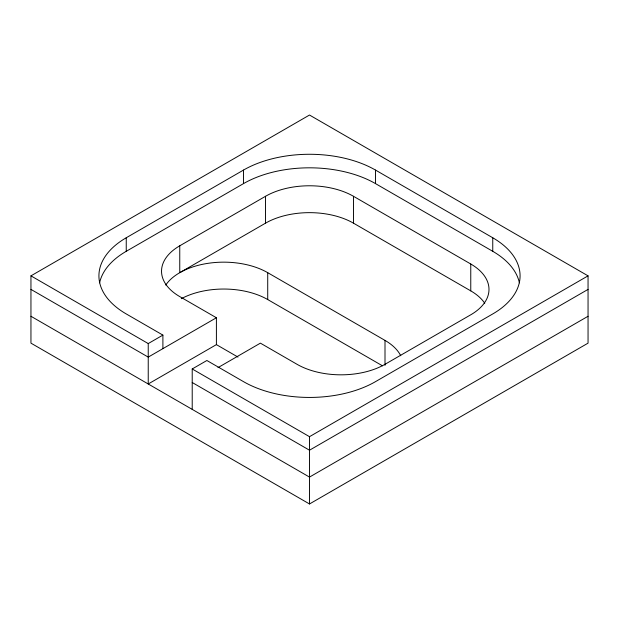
<?xml version="1.0" encoding="UTF-8"?>
<svg xmlns="http://www.w3.org/2000/svg" width="619" height="619" viewBox="0 0 619 619"><rect width="100%" height="100%" fill="white"/><g stroke="black" fill="none" stroke-linecap="round" stroke-linejoin="round"><path stroke-width="0.93" d="M30.95 275.857L309.5 115.033L588.05 275.857L588.05 343.143L309.5 503.967L30.95 343.143L30.95 275.857L148.235 343.568L162.898 335.103L162.898 348.644M162.898 335.103L126.245 313.941A93.299 53.868 0 0 1 126.245 237.766L243.53 170.055A93.299 53.868 0 0 1 375.47 170.055L492.755 237.766A93.299 53.868 0 0 1 492.755 313.941L375.47 381.66A93.299 53.868 0 0 1 243.53 381.66L206.878 360.498L192.215 368.963L192.215 409.376M99.613 282.837A93.299 53.868 0 0 1 126.245 251.306L243.53 183.595A93.299 53.868 0 0 1 375.47 183.595L492.755 251.306A93.299 53.868 0 0 1 519.387 282.837M148.235 343.568L148.235 383.981L216.402 344.628L216.402 317.756L179.758 296.594A62.202 35.91 0 0 1 179.758 245.805L265.52 196.293A62.202 35.91 0 0 1 353.48 196.293L470.765 264.004A62.202 35.91 0 0 1 470.765 314.792L385.003 364.305A62.202 35.91 0 0 1 297.035 364.305L260.39 343.143L217.989 367.624M484.754 303.264A62.202 35.91 0 0 0 470.765 290.876L353.48 223.165A62.202 35.91 0 0 0 265.52 223.165L179.758 272.677L179.758 245.805M216.402 317.756L148.235 357.109L30.95 289.398M192.215 368.963L309.5 436.674L588.05 275.857M588.05 289.398L309.5 450.214L192.215 382.503M588.05 316.27L309.5 477.094L30.95 316.27M165.76 285.065A62.202 35.91 0 0 1 267.718 272.677L385.003 340.396A62.202 35.91 0 0 1 400.741 355.747M181.305 298.691A62.202 35.91 0 0 1 267.718 299.557L382.503 365.829M216.356 344.597L237.982 357.086M492.755 237.766L492.755 251.306M470.765 264.004L470.765 290.876M385.003 340.396L385.003 365.349M375.47 170.055L375.47 183.595M353.48 196.293L353.48 223.165M309.5 436.674L309.5 503.967M267.718 272.677L267.718 299.557M265.52 196.293L265.52 223.165M243.53 170.055L243.53 183.595M126.245 237.766L126.245 251.306"/></g></svg>
